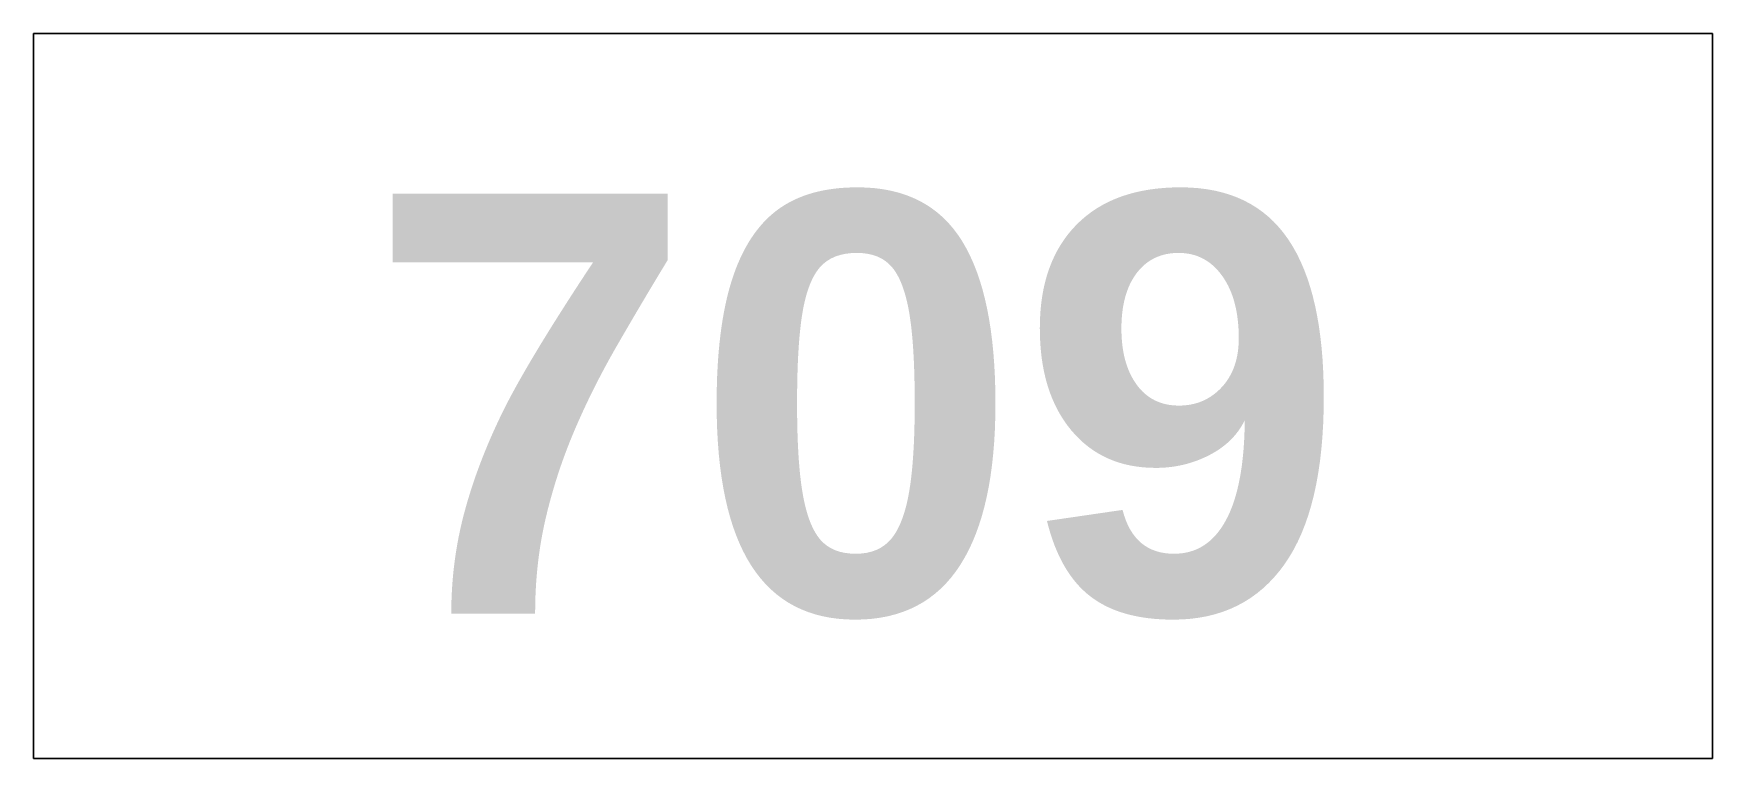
# Model space of a CAD drawing. Header units: inches. Extents: x 1076 to 2563, y 349 to 2134.
# Drawn here: x 2261.17 to 2297.17, y 1000.92 to 1016.44 of the extents above; entities that cross this region are included whole.
import ezdxf

# ---------------------------------------------------------------- set-up
doc = ezdxf.new("R2010")
doc.units = ezdxf.units.IN
doc.header["$MEASUREMENT"] = 0
doc.layers.add('A-AREA-IDEN', color=2, linetype='Continuous', lineweight=9)
doc.styles.add('Swis721 Lt BT_B', font='', dxfattribs={"height": 9})
doc.styles.get('Swis721 Lt BT_B').set_extended_font_data('Swis721 Lt BT', bold=True)

# ---------------------------------------------------------------- blocks, each defined once
blk = doc.blocks.new('Room Tag - Room Name and Number-3379422-Level XX  POWER _ SIGNAL')
at = {"layer": 'A-AREA-IDEN'}
for p, q in [((-0.18806, -0.16357), (-0.18806, -0.00182)), ((-0.18806, -0.00182), (0.18694, -0.00182)), ((0.18694, -0.00182), (-0.18806, -0.00182)), ((-0.18806, -0.00182), (-0.18806, -0.16357)), ((0.18694, -0.00182), (0.18694, -0.16357)), ((0.18694, -0.16357), (0.18694, -0.00182)), ((0.18694, -0.16357), (-0.18806, -0.16357)), ((-0.18806, -0.16357), (0.18694, -0.16357))]:
    blk.add_line(p, q, dxfattribs=at)

msp = doc.modelspace()

# ---------------------------------------------------------------- block references
at = {"layer": 'A-AREA-IDEN', "xscale": 95.99999999999994, "yscale": 95.99999999999994, "zscale": 95.99999999999994}
msp.add_blockref('Room Tag - Room Name and Number-3379422-Level XX  POWER _ SIGNAL', (2279.222, 1016.62), dxfattribs=at)

# ---------------------------------------------------------------- texts
at = {"layer": 'A-AREA-IDEN', "insert": (2268.326, 1013.017), "char_height": 9, "width": 25.452, "attachment_point": 1, "style": 'Swis721 Lt BT_B'}
msp.add_mtext('709', dxfattribs=at)

doc.saveas('drawing.dxf')
